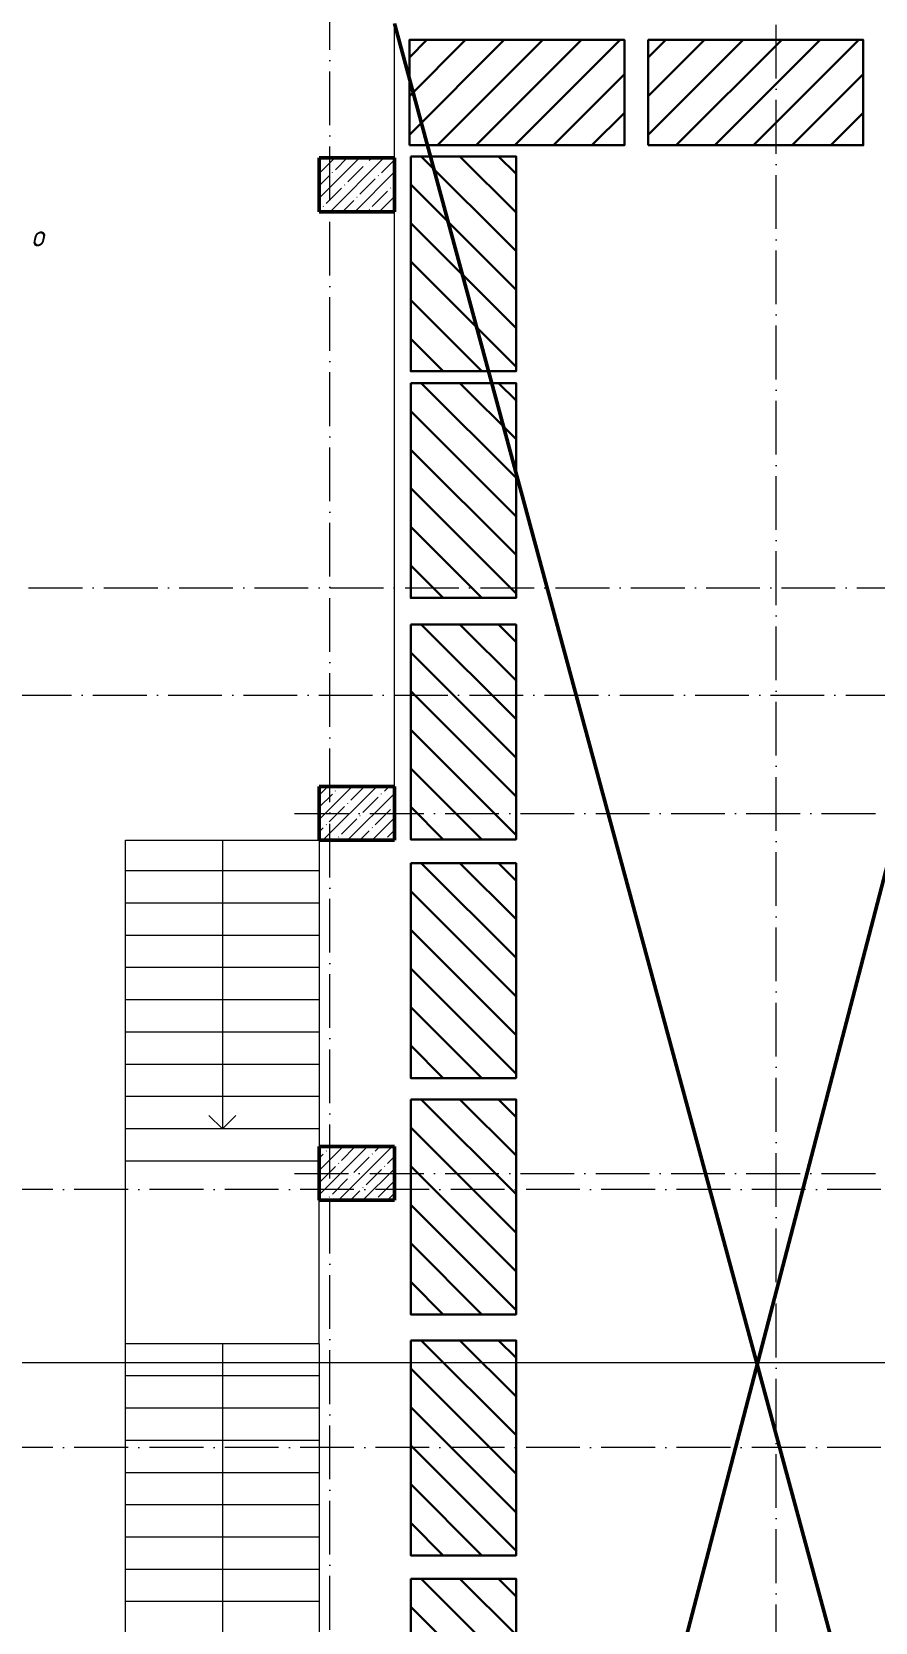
# Model space of a CAD drawing. Header units: millimetres. Extents: x -356862 to 418287, y 0 to 839748.
# Drawn here: x 235263 to 243106, y 389497 to 404297 of the extents above; entities that cross this region are included whole.
import ezdxf

# ---------------------------------------------------------------- set-up
doc = ezdxf.new("R2010")
doc.units = ezdxf.units.MM
doc.linetypes.add('50_200_ШТРИХ_1Т_ш5_п1_п1_', pattern=[700, 500, -100, 0, -100])
for name, color, linetype, lineweight in [('0) строит. леса', 20, 'Continuous', 30), ('A-DETL-____-OTLN-1', 7, 'Continuous', 50), ('A-FLOR-____-OTLN', 7, 'Continuous', 9), ('A-GLAZ-____-IDEN', 7, 'Continuous', 9), ('S-COLS-____-MCUT', 7, 'Continuous', 50), ('S-COLS-____-OTLN', 7, 'Continuous', 9), ('S-GRID-____-OTLN-1', 7, '50_200_ШТРИХ_1Т_ш5_п1_п1_', 9), ('S-STRS-____-OTLN-1', 7, 'Continuous', 9)]:
    doc.layers.add(name, color=color, linetype=linetype, lineweight=lineweight)
doc.layers.add('G-____-____-SYMB-1', color=9, linetype='Continuous', lineweight=9, true_color=0x808080)
doc.styles.add('ISOCPEUR_I_11', font='isocpeui.ttf', dxfattribs={"width": 0.9, "height": 200})

# ---------------------------------------------------------------- blocks, each defined once
blk = doc.blocks.new('BSC_Колонна _Прямоугольная - 500х700-V97-АР1_План отверстий 3 этажа в осях 1-64_Ю-ЯЯ')
at = {"layer": 'S-COLS-____-OTLN'}
h = blk.add_hatch(dxfattribs=at)
h.set_pattern_fill('FP_102', color=256, style=0, pattern_type=2)
h.set_pattern_definition([(315, (-70131.04, 93600), (114.04925, 114.04925), []), (315, (-70131.04, 93485.95), (114.04925, 114.04925), [201.613, -40.323, 3.353, -36.97])])
h.paths.add_polyline_path([(-250, -350), (250, -350), (250, 350), (-250, 350)], flags=0)
at = {"layer": 'S-COLS-____-MCUT'}
for p, q in [((250, 350), (-250, 350)), ((-250, 350), (-250, -350)), ((250, -350), (250, 350)), ((-250, -350), (250, -350))]:
    blk.add_line(p, q, dxfattribs=at)
blk = doc.blocks.new('BSC_Колонна _Прямоугольная - 500х700-V98-АР1_План отверстий 3 этажа в осях 1-64_Ю-ЯЯ')
at = {"layer": 'S-COLS-____-OTLN'}
h = blk.add_hatch(dxfattribs=at)
h.set_pattern_fill('FP_103', color=256, style=0, pattern_type=2)
h.set_pattern_definition([(315, (-73481.04, 93600), (114.04925, 114.04925), []), (315, (-73481.04, 93485.95), (114.04925, 114.04925), [201.613, -40.323, 3.353, -36.97])])
h.paths.add_polyline_path([(-250, -350), (250, -350), (250, 350), (-250, 350)], flags=0)
at = {"layer": 'S-COLS-____-MCUT'}
for p, q in [((250, 350), (-250, 350)), ((-250, 350), (-250, -350)), ((250, -350), (250, 350)), ((-250, -350), (250, -350))]:
    blk.add_line(p, q, dxfattribs=at)
blk = doc.blocks.new('BSC_Колонна _Прямоугольная - 500х700-V101-АР1_План отверстий 3 этажа в осях 1-64_Ю-ЯЯ')
at = {"layer": 'S-COLS-____-OTLN'}
h = blk.add_hatch(dxfattribs=at)
h.set_pattern_fill('FP_106', color=256, style=0, pattern_type=2)
h.set_pattern_definition([(315, (-79331.04, 93600), (114.04925, 114.04925), []), (315, (-79331.04, 93485.95), (114.04925, 114.04925), [201.613, -40.323, 3.353, -36.97])])
h.paths.add_polyline_path([(-250, -350), (250, -350), (250, 350), (-250, 350)], flags=0)
at = {"layer": 'S-COLS-____-MCUT'}
for p, q in [((250, 350), (-250, 350)), ((-250, 350), (-250, -350)), ((250, -350), (250, 350)), ((-250, -350), (250, -350))]:
    blk.add_line(p, q, dxfattribs=at)

msp = doc.modelspace()

# ---------------------------------------------------------------- hatches: boundary and pattern name
at = {"layer": '0) строит. леса'}
h = msp.add_hatch(dxfattribs=at)
h.set_pattern_fill('ANSI31', color=256, scale=80)
h.set_pattern_definition([(45, (239214.2, 549260.08), (-179.60512, 179.60512), [])])
h.paths.add_polyline_path([(238773.9616, 403241.5813), (240773.9616, 403241.5813), (240773.9616, 404221.5813), (238773.9616, 404221.5813)])
h = msp.add_hatch(dxfattribs=at)
h.set_pattern_fill('ANSI31', color=256, scale=80)
h.set_pattern_definition([(45, (241435.28, 549260.08), (-179.60512, 179.60512), [])])
h.paths.add_polyline_path([(240995.0477, 403241.5813), (242995.0477, 403241.5813), (242995.0477, 404221.5813), (240995.0477, 404221.5813)])
h = msp.add_hatch(dxfattribs=at)
h.set_pattern_fill('ANSI31', color=256, scale=80, angle=-90)
h.set_pattern_definition([(315, (384805.04, 402697.87), (179.60512, 179.60512), [])])
h.paths.add_polyline_path([(238786.5413, 403138.1014), (238786.5413, 401138.1014), (239766.5413, 401138.1014), (239766.5413, 403138.1014)])
h = msp.add_hatch(dxfattribs=at)
h.set_pattern_fill('ANSI31', color=256, scale=80, angle=-90)
h.set_pattern_definition([(315, (384805.04, 400588.42), (179.60512, 179.60512), [])])
h.paths.add_polyline_path([(238786.5413, 401028.654), (238786.5413, 399028.654), (239766.5413, 399028.654), (239766.5413, 401028.654)])
h = msp.add_hatch(dxfattribs=at)
h.set_pattern_fill('ANSI31', color=256, scale=80, angle=-90)
h.set_pattern_definition([(315, (384805.04, 398341.27), (179.60512, 179.60512), [])])
h.paths.add_polyline_path([(238786.5413, 398781.4946), (238786.5413, 396781.4946), (239766.5413, 396781.4946), (239766.5413, 398781.4946)])
h = msp.add_hatch(dxfattribs=at)
h.set_pattern_fill('ANSI31', color=256, scale=80, angle=-90)
h.set_pattern_definition([(315, (384805.04, 396120.13), (179.60512, 179.60512), [])])
h.paths.add_polyline_path([(238786.5413, 396560.3576), (238786.5413, 394560.3576), (239766.5413, 394560.3576), (239766.5413, 396560.3576)])
h = msp.add_hatch(dxfattribs=at)
h.set_pattern_fill('ANSI31', color=256, scale=80, angle=-90)
h.set_pattern_definition([(315, (384805.04, 393921.23), (179.60512, 179.60512), [])])
h.paths.add_polyline_path([(238786.5413, 394361.4558), (238786.5413, 392361.4558), (239766.5413, 392361.4558), (239766.5413, 394361.4558)])
h = msp.add_hatch(dxfattribs=at)
h.set_pattern_fill('ANSI31', color=256, scale=80, angle=-90)
h.set_pattern_definition([(315, (384805.04, 391678.83), (179.60512, 179.60512), [])])
h.paths.add_polyline_path([(238786.5413, 392119.0572), (238786.5413, 390119.0572), (239766.5413, 390119.0572), (239766.5413, 392119.0572)])
h = msp.add_hatch(dxfattribs=at)
h.set_pattern_fill('ANSI31', color=256, scale=80, angle=-90)
h.set_pattern_definition([(315, (384805.04, 389460.33), (179.60512, 179.60512), [])])
h.paths.add_polyline_path([(238786.5413, 389900.5586), (238786.5413, 387900.5586), (239766.5413, 387900.5586), (239766.5413, 389900.5586)])

# ---------------------------------------------------------------- linework, layer by layer
for points in [[(238773.9616, 403241.5813), (240773.9616, 403241.5813), (240773.9616, 404221.5813), (238773.9616, 404221.5813)], [(240995.0477, 403241.5813), (242995.0477, 403241.5813), (242995.0477, 404221.5813), (240995.0477, 404221.5813)], [(238786.5413, 403138.1014), (238786.5413, 401138.1014), (239766.5413, 401138.1014), (239766.5413, 403138.1014)], [(238786.5413, 401028.654), (238786.5413, 399028.654), (239766.5413, 399028.654), (239766.5413, 401028.654)], [(238786.5413, 398781.4946), (238786.5413, 396781.4946), (239766.5413, 396781.4946), (239766.5413, 398781.4946)], [(238786.5413, 396560.3576), (238786.5413, 394560.3576), (239766.5413, 394560.3576), (239766.5413, 396560.3576)], [(238786.5413, 394361.4558), (238786.5413, 392361.4558), (239766.5413, 392361.4558), (239766.5413, 394361.4558)], [(238786.5413, 392119.0572), (238786.5413, 390119.0572), (239766.5413, 390119.0572), (239766.5413, 392119.0572)], [(238786.5413, 389900.5586), (238786.5413, 387900.5586), (239766.5413, 387900.5586), (239766.5413, 389900.5586)]]:
    msp.add_lwpolyline(points, close=True, dxfattribs=at)
at = {"layer": 'A-DETL-____-OTLN-1'}
for p, q in [((238635.4376, 378923.2863), (245435.4376, 405073.2863)), ((238635.4376, 404373.2863), (245435.4376, 379223.2863))]:
    msp.add_line(p, q, dxfattribs=at)
at = {"layer": 'A-FLOR-____-OTLN'}
for p, q in [((238635.4376, 403123.2863), (238635.4376, 404373.2863)), ((238635.4376, 397273.2863), (238635.4376, 402623.2863)), ((236135.4376, 388173.2863), (236135.4376, 396773.2863)), ((236135.4376, 396773.2863), (237935.4376, 396773.2863))]:
    msp.add_line(p, q, dxfattribs=at)
at = {"layer": 'G-____-____-SYMB-1'}
msp.add_line((139874.9012, 391913.2863), (249355.6286, 391913.2863), dxfattribs=at)
at = {"layer": 'S-GRID-____-OTLN-1'}
for p, q in [((238035.4376, 363523.2863), (238035.4376, 414435.0957)), ((242185.4376, 373058.9267), (242185.4376, 414435.0957)), ((193927.4553, 399123.2863), (248759.8442, 399123.2863)), ((179122.8836, 398123.2863), (248759.8442, 398123.2863)), ((237706.702, 397023.2863), (248759.8442, 397023.2863)), ((237706.702, 393673.2863), (248611.0452, 393673.2863)), ((248759.8442, 393523.2863), (193927.4553, 393523.2863)), ((248759.8442, 391123.2863), (140016.6674, 391123.2863))]:
    msp.add_line(p, q, dxfattribs=at)
at = {"layer": 'S-STRS-____-OTLN-1'}
for p, q in [((237035.4376, 396773.2863), (237035.4376, 396488.2863)), ((237935.4376, 396773.2863), (237935.4376, 396488.2863)), ((237935.4376, 396488.2863), (236135.4376, 396488.2863)), ((237935.4376, 396488.2863), (236135.4376, 396488.2863)), ((237035.4376, 396488.2863), (237035.4376, 396188.2863)), ((237935.4376, 396488.2863), (237935.4376, 396188.2863)), ((237935.4376, 396188.2863), (236135.4376, 396188.2863)), ((237935.4376, 396188.2863), (236135.4376, 396188.2863)), ((237035.4376, 396188.2863), (237035.4376, 395888.2863)), ((237935.4376, 396188.2863), (237935.4376, 395888.2863)), ((237935.4376, 395888.2863), (236135.4376, 395888.2863)), ((237935.4376, 395888.2863), (236135.4376, 395888.2863)), ((237035.4376, 395888.2863), (237035.4376, 395588.2863)), ((237935.4376, 395888.2863), (237935.4376, 395588.2863)), ((237935.4376, 395588.2863), (236135.4376, 395588.2863)), ((237935.4376, 395588.2863), (236135.4376, 395588.2863)), ((237035.4376, 395588.2863), (237035.4376, 395288.2863)), ((237935.4376, 395588.2863), (237935.4376, 395288.2863)), ((237935.4376, 395288.2863), (236135.4376, 395288.2863)), ((237935.4376, 395288.2863), (236135.4376, 395288.2863)), ((237035.4376, 395288.2863), (237035.4376, 394988.2863)), ((237935.4376, 395288.2863), (237935.4376, 394988.2863)), ((237935.4376, 394988.2863), (236135.4376, 394988.2863)), ((237935.4376, 394988.2863), (236135.4376, 394988.2863)), ((237035.4376, 394988.2863), (237035.4376, 394688.2863)), ((237935.4376, 394988.2863), (237935.4376, 394688.2863)), ((237935.4376, 394688.2863), (236135.4376, 394688.2863)), ((237935.4376, 394688.2863), (236135.4376, 394688.2863)), ((237035.4376, 394688.2863), (237035.4376, 394388.2863)), ((237935.4376, 394688.2863), (237935.4376, 394388.2863)), ((237935.4376, 394388.2863), (236135.4376, 394388.2863)), ((237935.4376, 394388.2863), (236135.4376, 394388.2863)), ((237035.4376, 394388.2863), (237035.4376, 394088.2863)), ((237935.4376, 394388.2863), (237935.4376, 394088.2863)), ((237035.4376, 394088.2863), (236910.4376, 394213.2863)), ((237035.4376, 394088.2863), (237160.4376, 394213.2863)), ((237935.4376, 394088.2863), (236135.4376, 394088.2863)), ((237935.4376, 394088.2863), (236135.4376, 394088.2863)), ((237935.4376, 394088.2863), (237935.4376, 393923.2863)), ((237935.4376, 393788.2863), (236135.4376, 393788.2863)), ((237935.4376, 392088.2863), (237935.4376, 393423.2863)), ((237935.4376, 392088.2863), (236135.4376, 392088.2863)), ((237935.4376, 392088.2863), (236135.4376, 392088.2863)), ((237035.4376, 392088.2863), (237035.4376, 391788.2863)), ((237935.4376, 392088.2863), (237935.4376, 391788.2863)), ((237935.4376, 391788.2863), (236135.4376, 391788.2863)), ((237935.4376, 391788.2863), (236135.4376, 391788.2863)), ((237035.4376, 391788.2863), (237035.4376, 391488.2863)), ((237935.4376, 391788.2863), (237935.4376, 391488.2863)), ((237935.4376, 391488.2863), (236135.4376, 391488.2863)), ((237935.4376, 391488.2863), (236135.4376, 391488.2863)), ((237035.4376, 391488.2863), (237035.4376, 391188.2863)), ((237935.4376, 391488.2863), (237935.4376, 391188.2863)), ((237935.4376, 391188.2863), (236135.4376, 391188.2863)), ((237935.4376, 391188.2863), (236135.4376, 391188.2863)), ((237035.4376, 391188.2863), (237035.4376, 390888.2863)), ((237935.4376, 391188.2863), (237935.4376, 390888.2863)), ((237935.4376, 390888.2863), (236135.4376, 390888.2863)), ((237935.4376, 390888.2863), (236135.4376, 390888.2863)), ((237035.4376, 390888.2863), (237035.4376, 390588.2863)), ((237935.4376, 390888.2863), (237935.4376, 390588.2863)), ((237935.4376, 390588.2863), (236135.4376, 390588.2863)), ((237935.4376, 390588.2863), (236135.4376, 390588.2863)), ((237035.4376, 390588.2863), (237035.4376, 390288.2863)), ((237935.4376, 390588.2863), (237935.4376, 390288.2863)), ((237935.4376, 390288.2863), (236135.4376, 390288.2863)), ((237935.4376, 390288.2863), (236135.4376, 390288.2863)), ((237035.4376, 390288.2863), (237035.4376, 389988.2863)), ((237935.4376, 390288.2863), (237935.4376, 389988.2863)), ((237935.4376, 389988.2863), (236135.4376, 389988.2863)), ((237935.4376, 389988.2863), (236135.4376, 389988.2863)), ((237035.4376, 389988.2863), (237035.4376, 389688.2863)), ((237935.4376, 389988.2863), (237935.4376, 389688.2863)), ((237935.4376, 389688.2863), (236135.4376, 389688.2863)), ((237935.4376, 389688.2863), (236135.4376, 389688.2863)), ((237035.4376, 389688.2863), (237035.4376, 389388.2863)), ((237935.4376, 389688.2863), (237935.4376, 389388.2863))]:
    msp.add_line(p, q, dxfattribs=at)

# ---------------------------------------------------------------- block references
at = {"layer": 'S-COLS-____-OTLN', "rotation": 89.9999999999999}
for name, p in [('BSC_Колонна _Прямоугольная - 500х700-V101-АР1_План отверстий 3 этажа в осях 1-64_Ю-ЯЯ', (238285.4376, 402873.2863)), ('BSC_Колонна _Прямоугольная - 500х700-V98-АР1_План отверстий 3 этажа в осях 1-64_Ю-ЯЯ', (238285.4376, 397023.2863)), ('BSC_Колонна _Прямоугольная - 500х700-V97-АР1_План отверстий 3 этажа в осях 1-64_Ю-ЯЯ', (238285.4376, 393673.2863))]:
    msp.add_blockref(name, p, dxfattribs=at)

# ---------------------------------------------------------------- texts
at = {"layer": 'A-GLAZ-____-IDEN', "insert": (235258.0498, 402499.5741), "char_height": 200, "width": 158.734125, "attachment_point": 1, "style": 'ISOCPEUR_I_11'}
msp.add_mtext('\\fISOCPEUR|b0|i1|c204|p34|;\\W.9;о', dxfattribs=at)

doc.saveas('drawing.dxf')
